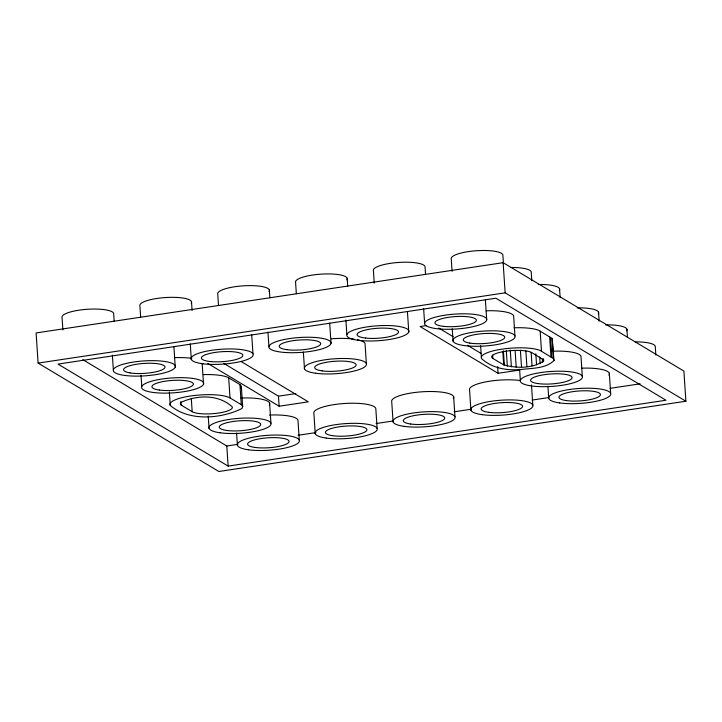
<?xml version="1.0" encoding="UTF-8"?>
<svg xmlns="http://www.w3.org/2000/svg" width="722" height="722" viewBox="0 0 722 722"><rect width="100%" height="100%" fill="white"/><g stroke="black" fill="none" stroke-linecap="round" stroke-linejoin="round"><path stroke-width="1.08" d="M240.625 388.4L241.338 386.405L239.93 384.564L228.197 377.543A31.127 7.482 -3.8 0 0 203.288 374.628M241.338 386.405L242.673 406.504L241.96 408.499C221.338 418.823 188.965 421.711 170.266 405.403L169.372 392.001M492.684 355.134L492.909 358.482L503.694 364.836C516.257 368.473 532.665 368.59 543.657 361L543.504 358.762M553.982 360.549C545.534 368.879 531.771 368.067 520.715 369.547C506.88 370.648 492.684 368.437 481.908 358.942A31.127 7.482 -3.8 0 1 502.304 349.096A31.127 7.482 -3.8 0 1 540.191 350.486L553.521 358.617L553.982 360.549L552.186 338.519L538.865 330.378A31.127 7.482 -3.8 0 0 513.992 327.806M503.144 262.682L36.1 332.941L38.104 363.094L218.856 471.493L685.9 401.233L683.896 371.081L503.144 262.682L505.147 292.834L685.9 401.233M38.104 363.094L505.147 292.834M426.576 325.559L420.096 326.534L498.063 373.292L519.687 370.043M223.603 363.274L278.466 396.179L295.767 393.58M207.9 363.509L279.134 406.233L308.33 401.838L240.94 361.433M82.777 359.637L226.798 446.006L237.944 444.328M298.105 435.276L315.929 432.595M376.09 423.543L392.804 421.034M454.084 411.811L470.798 409.302M532.069 400.078L548.783 397.569M610.063 388.346L640.143 383.824M228.134 466.105L665.991 400.241L495.87 298.222L58.013 364.087L228.134 466.105L226.798 446.006M170.266 405.403A31.127 7.482 -3.8 0 1 192.539 395.719A31.127 7.482 -3.8 0 1 229.533 397.651L241.265 404.672L242.673 406.504M438.678 328.032L453.118 336.687M467.558 345.351L481.032 353.428M181.078 405.006L192.178 411.702A20.758 4.982 -3.8 0 0 218.721 413.02A20.758 4.982 -3.8 0 0 231.094 405.845C217.304 394.167 196.357 395.115 180.924 402.425L180.292 403.76L181.078 405.006L180.852 401.658M543.657 361L543.341 359.718L531.825 352.625A20.758 4.982 -3.8 0 0 505.274 351.307A20.758 4.982 -3.8 0 0 492.909 358.482M655.847 355.107L655.251 346.172A25.947 6.236 -3.8 0 0 635.053 341.885M626.904 329.169L627.418 336.984M609.314 373.247L610.65 393.346M598.547 312.166L599.143 321.1M582.302 376.342L580.966 356.244A31.127 7.482 -3.8 0 0 552.384 351.217M559.559 288.782L560.155 297.717M552.186 338.519L553.521 358.617M550.615 337.472L551.951 357.58M549.641 336.822L550.976 356.921M547.944 386.243L548.756 398.526M542.348 358.996L542.565 362.345M540.173 331.227L541.509 351.325M539.695 356.966L540.146 363.662M531.798 280.714L531.212 271.779A25.947 6.236 -3.8 0 0 511.005 267.492M535.814 353.699L536.554 364.863M531.148 352.462L532.042 365.864M531.473 384.952L532.809 405.06M525.869 350.955L526.907 366.595M520.4 350.26L521.51 367.011M519.587 369.24L520.409 381.523M514.957 335.965L513.622 315.857A31.127 7.482 -3.8 0 0 486.059 310.794M515.102 350.323L516.212 367.074M510.264 350.044L511.384 366.794M503.451 263.71L502.855 254.776A25.947 6.236 -3.8 0 0 474.805 250.859A25.947 6.236 -3.8 0 0 451.277 259.099L452.089 271.382M506.303 350.549L507.34 366.18M503.396 350.757L504.362 365.278M502.81 351.433L503.694 364.836M497.62 366.595L498.063 373.292M485.374 299.738L486.709 319.837A31.127 7.482 -3.8 0 1 439.301 328.943A31.127 7.482 -3.8 0 1 440.962 315.866A31.127 7.482 -3.8 0 1 486.709 319.837M480.617 345.856L481.357 357.02M470.915 410.24L469.58 390.142A31.127 7.482 -3.8 0 1 486.177 381.803A31.127 7.482 -3.8 0 1 520.49 380.557M452.252 328.862L453.064 341.145M453.633 396.667L454.968 416.765M425.538 274.306L425.014 266.49A25.947 6.236 -3.8 0 0 396.965 262.573A25.947 6.236 -3.8 0 0 373.436 270.804L374.249 283.096M423.643 308.745L424.608 323.257M407.443 311.841L408.778 331.949A31.127 7.482 -3.8 0 1 360.107 340.522A31.127 7.482 -3.8 0 1 364.574 327.31A31.127 7.482 -3.8 0 1 408.778 331.949M393.075 421.955L391.739 401.847A31.127 7.482 -3.8 0 1 424.04 391.685A31.127 7.482 -3.8 0 1 453.281 398.643M377.128 428.48L375.792 408.372A31.127 7.482 -3.8 0 0 342.138 403.67A31.127 7.482 -3.8 0 0 313.899 413.562L315.234 433.66M366.37 363.635L365.034 343.528A31.127 7.482 -3.8 0 0 360.639 340.567M347.174 278.196L347.697 286.02M345.892 320.054L346.858 334.575M329.692 323.149L331.028 343.248A31.127 7.482 -3.8 0 1 283.656 352.372A31.127 7.482 -3.8 0 1 285.244 339.295A31.127 7.482 -3.8 0 1 331.028 343.248M303.357 352.065L304.476 368.816M296.336 293.683L295.596 282.519A25.947 6.236 -3.8 0 1 322.508 274.053A25.947 6.236 -3.8 0 1 346.885 279.847M299.287 440.185L297.951 420.087A31.127 7.482 -3.8 0 0 269.378 415.06M278.466 396.179L279.134 406.233M269.333 289.91L269.857 297.726M267.961 332.174L268.927 346.695M269.604 403.084L270.94 423.182M251.716 334.855L252.971 353.843M239.93 384.564L241.265 404.672M236.581 433.083L237.394 445.375M228.684 377.931L230.02 398.03M218.495 305.397L217.755 294.233A25.947 6.236 -3.8 0 1 244.668 285.759A25.947 6.236 -3.8 0 1 269.035 291.553M208.225 416.08L209.046 428.372M202.196 364.177L203.532 384.284A31.127 7.482 -3.8 0 1 154.264 392.587A31.127 7.482 -3.8 0 1 160.158 379.312A31.127 7.482 -3.8 0 1 203.532 384.284M191.492 301.615L192.088 310.55M190.265 343.88L191.303 359.52M191.285 398.3L192.178 411.702M173.921 346.984L175.256 367.083A31.127 7.482 -3.8 0 1 126.549 375.648A31.127 7.482 -3.8 0 1 131.088 362.435A31.127 7.482 -3.8 0 1 175.256 367.083M140.655 317.102L139.915 305.938A25.947 6.236 -3.8 0 1 166.827 297.473A25.947 6.236 -3.8 0 1 191.195 303.267M141.034 375.341L141.774 386.505M114.166 321.146L113.652 313.33A25.947 6.236 -3.8 0 0 85.602 309.413A25.947 6.236 -3.8 0 0 62.074 317.653L62.886 329.936M112.379 355.179L113.345 369.7M538.26 284.513A25.947 6.236 -3.8 0 1 559.27 290.434M577.248 307.897A25.947 6.236 -3.8 0 1 598.258 313.808M581.751 368.175A31.127 7.482 -3.8 0 1 608.971 375.223M174.724 357.634A31.127 7.482 -3.8 0 1 191.808 358.374M241.022 398.057A31.127 7.482 -3.8 0 1 269.252 405.06M331.371 338.826A31.127 7.482 -3.8 0 1 354.051 339.132M357.525 339.737A31.127 7.482 -3.8 0 1 359.529 340.233M605.605 324.9A25.947 6.236 -3.8 0 1 626.606 330.811M559.74 402.93A31.127 7.482 -3.8 0 0 610.298 395.322A31.127 7.482 -3.8 0 0 569.071 389.564A31.127 7.482 -3.8 0 0 559.74 402.93M566.4 400.602A20.758 4.982 -3.8 0 0 600.099 395.53A20.758 4.982 -3.8 0 0 572.618 391.685A20.758 4.982 -3.8 0 0 566.4 400.602M531.392 385.927A31.127 7.482 -3.8 0 0 581.95 378.319A31.127 7.482 -3.8 0 0 540.724 372.561A31.127 7.482 -3.8 0 0 531.392 385.927M538.043 383.599A20.758 4.982 -3.8 0 0 571.752 378.527A20.758 4.982 -3.8 0 0 544.262 374.682A20.758 4.982 -3.8 0 0 538.043 383.599M464.047 345.54A31.127 7.482 -3.8 0 0 514.606 337.941A31.127 7.482 -3.8 0 0 473.379 332.174A31.127 7.482 -3.8 0 0 464.047 345.54M469.841 343.085A20.758 4.982 -3.8 0 0 504.182 338.428A20.758 4.982 -3.8 0 0 478.018 334.151A20.758 4.982 -3.8 0 0 469.841 343.085M443.407 326.344A20.758 4.982 -3.8 0 0 476.249 320.812A20.758 4.982 -3.8 0 0 447.333 317.5A20.758 4.982 -3.8 0 0 443.407 326.344M365.576 338.058A20.758 4.982 -3.8 0 0 398.409 332.517A20.758 4.982 -3.8 0 0 369.474 329.214A20.758 4.982 -3.8 0 0 365.576 338.058M286.878 349.665A20.758 4.982 -3.8 0 0 320.424 344.493A20.758 4.982 -3.8 0 0 292.636 340.757A20.758 4.982 -3.8 0 0 286.878 349.665M202.99 363.78A31.127 7.482 -3.8 0 0 252.899 355.802A31.127 7.482 -3.8 0 0 210.517 350.459A31.127 7.482 -3.8 0 0 202.99 363.78M211.338 361.623A20.758 4.982 -3.8 0 0 242.845 355.513A20.758 4.982 -3.8 0 0 212.232 352.914A20.758 4.982 -3.8 0 0 211.338 361.623M130.077 372.913A20.758 4.982 -3.8 0 0 164.445 368.283A20.758 4.982 -3.8 0 0 138.371 363.978A20.758 4.982 -3.8 0 0 130.077 372.913M159.345 390.051A20.758 4.982 -3.8 0 0 193.045 384.979A20.758 4.982 -3.8 0 0 165.564 381.144A20.758 4.982 -3.8 0 0 159.345 390.051M220.03 432.767A31.127 7.482 -3.8 0 0 270.588 425.159A31.127 7.482 -3.8 0 0 229.361 419.401A31.127 7.482 -3.8 0 0 220.03 432.767M226.681 430.438A20.758 4.982 -3.8 0 0 260.389 425.366A20.758 4.982 -3.8 0 0 232.899 421.522A20.758 4.982 -3.8 0 0 226.681 430.438M248.377 449.77A31.127 7.482 -3.8 0 0 298.935 442.162A31.127 7.482 -3.8 0 0 257.709 436.404A31.127 7.482 -3.8 0 0 248.377 449.77M255.037 447.441A20.758 4.982 -3.8 0 0 288.737 442.369A20.758 4.982 -3.8 0 0 261.256 438.525A20.758 4.982 -3.8 0 0 255.037 447.441M326.218 438.064A31.127 7.482 -3.8 0 0 376.776 430.456A31.127 7.482 -3.8 0 0 335.55 424.689A31.127 7.482 -3.8 0 0 326.218 438.064M332.102 435.61A20.758 4.982 -3.8 0 0 366.379 430.917A20.758 4.982 -3.8 0 0 340.071 426.675A20.758 4.982 -3.8 0 0 332.102 435.61M404.058 426.35A31.127 7.482 -3.8 0 0 454.616 418.742A31.127 7.482 -3.8 0 0 413.39 412.984A31.127 7.482 -3.8 0 0 404.058 426.35M410.791 424.031A20.758 4.982 -3.8 0 0 444.436 418.922A20.758 4.982 -3.8 0 0 416.838 415.123A20.758 4.982 -3.8 0 0 410.791 424.031M481.899 414.636A31.127 7.482 -3.8 0 0 532.457 407.037A31.127 7.482 -3.8 0 0 491.231 401.27A31.127 7.482 -3.8 0 0 481.899 414.636M488.559 412.307A20.758 4.982 -3.8 0 0 522.259 407.235A20.758 4.982 -3.8 0 0 494.778 403.399A20.758 4.982 -3.8 0 0 488.559 412.307M315.46 373.22A31.127 7.482 -3.8 0 0 366.018 365.612A31.127 7.482 -3.8 0 0 324.792 359.845A31.127 7.482 -3.8 0 0 315.46 373.22M322.111 370.882A20.758 4.982 -3.8 0 0 355.82 365.81A20.758 4.982 -3.8 0 0 328.329 361.975A20.758 4.982 -3.8 0 0 322.111 370.882"/></g></svg>
